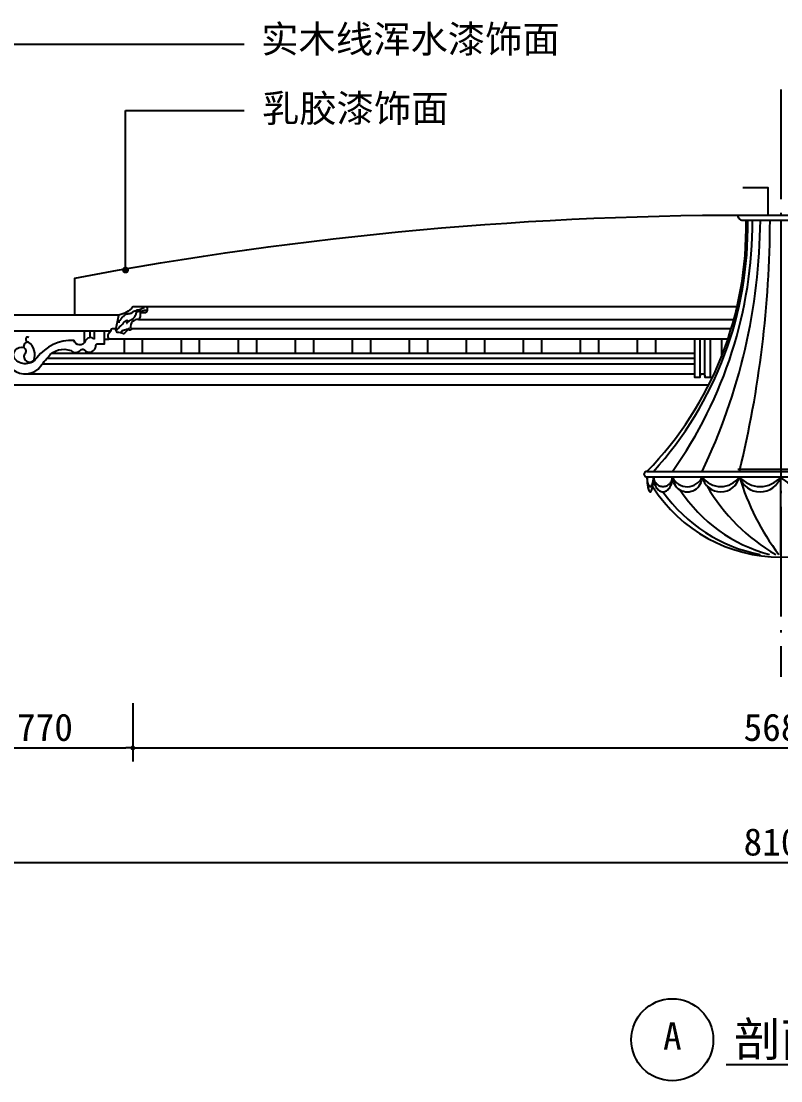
# Model space of a CAD drawing. Extents: x 341 to 10071, y 531 to 13651.
# Drawn here: x 2263 to 5593, y 9005 to 13651 of the extents above; entities that cross this region are included whole.
import ezdxf

# ---------------------------------------------------------------- set-up
doc = ezdxf.new("R2010")
doc.units = 0
doc.header["$MEASUREMENT"] = 0
doc.linetypes.add('ACAD_ISO04W100', pattern=[30.5, 24, -3, 0.5, -3])
doc.layers.get('0').update_dxf_attribs({"linetype": 'CONTINUOUS'})
doc.layers.get('DEFPOINTS').update_dxf_attribs({"linetype": 'CONTINUOUS'})
for name, color, linetype in [('2', 2, 'CONTINUOUS'), ('3', 3, 'CONTINUOUS'), ('4', 4, 'CONTINUOUS'), ('7', 7, 'CONTINUOUS'), ('BH', 3, 'CONTINUOUS'), ('DIM', 3, 'CONTINUOUS'), ('TEXT', 3, 'CONTINUOUS')]:
    doc.layers.add(name, color=color, linetype=linetype)
doc.styles.add('HZ', font='')
doc.styles.get("Standard").update_dxf_attribs({"font": 'txt.shx', "bigfont": 'bigfont.shx'})
doc.styles.get('HZ').set_extended_font_data('仿宋_GB2312')
doc.dimstyles.get("Standard").update_dxf_attribs({"dimtxt": 0.18, "dimasz": 0.18, "dimexe": 0.18, "dimexo": 0.0625, "dimgap": 0.09, "dimtad": 0, "dimtih": 1, "dimtoh": 1, "dimdec": 4, "dimzin": 0, "dimdsep": 46, "dimtxsty": 'Standard', "dimcen": 0.09, "dimadec": 0, "dimazin": 0, "dimtfac": 1, "dimtdec": 4, "dimtofl": 0, "dimtmove": 0, "dimatfit": 3, "dimfxl": 0, "dimtolj": 1, "dimtzin": 0, "dimarcsym": 0})

# ---------------------------------------------------------------- blocks, each defined once
blk = doc.blocks.new('_DOT')
at = {"color": 0, "linetype": 'ByBlock'}
blk.add_line((-0.35, 0), (-1, 0), dxfattribs=at)
at = {"color": 0, "linetype": 'ByBlock', "const_width": 0.35}
blk.add_lwpolyline([(-0.175, 0, 1), (0.175, 0, 1)], format="xyb", close=True, dxfattribs=at)
blk = doc.blocks.new('*D35')
at = {"linetype": 'ByBlock'}
for p, q in [((2752.1, 10660.8), (2752.1, 10404.1)), ((8434.1, 10660.8), (8434.1, 10404.1)), ((2782.1, 10464.1), (8404.1, 10464.1))]:
    blk.add_line(p, q, dxfattribs=at)
at = {"layer": 'DEFPOINTS', "color": 0, "linetype": 'ByBlock'}
for p in [(2752.1, 10720.8), (8434.1, 10720.8), (8434.1, 10464.1)]:
    blk.add_point(p, dxfattribs=at)
at = {"linetype": 'ByBlock', "xscale": 30, "yscale": 30, "zscale": 30, "rotation": 180}
blk.add_blockref('_DOT', (2752.1, 10464.1), dxfattribs=at)
at = {"linetype": 'ByBlock', "xscale": 30, "yscale": 30, "zscale": 30}
blk.add_blockref('_DOT', (8434.1, 10464.1), dxfattribs=at)
at = {"linetype": 'ByBlock', "insert": (5593.1, 10554.1), "char_height": 120, "attachment_point": 5, "style": 'HZ'}
blk.add_mtext('\\A1;5680', dxfattribs=at)
blk = doc.blocks.new('*D2')
at = {"linetype": 'ByBlock'}
for p, q in [((23033.3, 160.6), (23033.3, -630)), ((14933.3, 130.6), (14933.3, -630)), ((14963.3, -570), (23003.3, -570))]:
    blk.add_line(p, q, dxfattribs=at)
at = {"layer": 'DEFPOINTS', "color": 0, "linetype": 'ByBlock'}
for p in [(14933.3, 190.6), (23033.3, 220.6), (23033.3, -570)]:
    blk.add_point(p, dxfattribs=at)
at = {"linetype": 'ByBlock', "xscale": 30, "yscale": 30, "zscale": 30, "rotation": 180}
blk.add_blockref('_DOT', (14933.3, -570), dxfattribs=at)
at = {"linetype": 'ByBlock', "xscale": 30, "yscale": 30, "zscale": 30}
blk.add_blockref('_DOT', (23033.3, -570), dxfattribs=at)
at = {"linetype": 'ByBlock', "insert": (18983.3, -480), "char_height": 120, "attachment_point": 5, "style": 'HZ'}
blk.add_mtext('\\A1;8100', dxfattribs=at)
blk = doc.blocks.new('*D5')
at = {"linetype": 'ByBlock'}
for p, q in [((15372.3, 129.5), (15372.3, -127.2)), ((16142.3, 129.5), (16142.3, -127.2)), ((15402.3, -67.2), (16112.3, -67.2))]:
    blk.add_line(p, q, dxfattribs=at)
at = {"layer": 'DEFPOINTS', "color": 0, "linetype": 'ByBlock'}
for p in [(15372.3, 189.5), (16142.3, 189.5), (16142.3, -67.2)]:
    blk.add_point(p, dxfattribs=at)
at = {"linetype": 'ByBlock', "xscale": 30, "yscale": 30, "zscale": 30, "rotation": 180}
blk.add_blockref('_DOT', (15372.3, -67.2), dxfattribs=at)
at = {"linetype": 'ByBlock', "xscale": 30, "yscale": 30, "zscale": 30}
blk.add_blockref('_DOT', (16142.3, -67.2), dxfattribs=at)
at = {"linetype": 'ByBlock', "insert": (15757.3, 22.8), "char_height": 120, "attachment_point": 5, "style": 'HZ'}
blk.add_mtext('\\A1;770', dxfattribs=at)

msp = doc.modelspace()

# ---------------------------------------------------------------- linework, layer by layer
at = {"layer": '2', "ltscale": 20}
msp.add_lwpolyline([(2497.1, 12362.1), (2497.1, 12525.1, -0.048127), (5537.1, 12801.1), (5537.1, 12921.1), (5427.1, 12921.1)], format="xyb", dxfattribs=at)
at = {"layer": '3', "linetype": 'ACAD_ISO04W100', "ltscale": 20}
msp.add_line((5593.1, 13351.2), (5593.1, 10775.6), dxfattribs=at)
at = {"layer": '3', "ltscale": 20}
for p, q in [((5537.1, 12801.1), (5649.1, 12801.1)), ((2540.1, 12242.7), (2540.1, 12292.1)), ((2564.6, 12263.6), (2564.6, 12292.1)), ((2583.8, 12256.4), (2583.8, 12292.1)), ((2627.4, 12257.1), (2627.4, 12292.1)), ((2715.1, 12195.1), (2715.1, 12257.1)), ((2795.1, 12195.1), (2795.1, 12257.1)), ((2965.1, 12195.1), (2965.1, 12257.1)), ((3045.1, 12195.1), (3045.1, 12257.1)), ((3215.1, 12195.1), (3215.1, 12257.1)), ((3295.1, 12195.1), (3295.1, 12257.1)), ((3465.1, 12195.1), (3465.1, 12257.1)), ((3545.1, 12195.1), (3545.1, 12257.1)), ((3715.1, 12195.1), (3715.1, 12257.1)), ((3795.1, 12195.1), (3795.1, 12257.1)), ((3965.1, 12195.1), (3965.1, 12257.1)), ((4045.1, 12195.1), (4045.1, 12257.1)), ((4215.1, 12195.1), (4215.1, 12257.1)), ((4295.1, 12195.1), (4295.1, 12257.1)), ((4465.1, 12195.1), (4465.1, 12257.1)), ((4545.1, 12195.1), (4545.1, 12257.1)), ((4715.1, 12195.1), (4715.1, 12257.1)), ((4795.1, 12195.1), (4795.1, 12257.1)), ((4965.1, 12195.1), (4965.1, 12257.1)), ((5045.1, 12195.1), (5045.1, 12257.1)), ((5239.6, 12094.6), (5239.6, 12257.1)), ((5260.6, 12094.6), (5260.6, 12257.1)), ((5359.6, 12252.8), (5359.6, 12257.1)), ((2355.7, 12149.1), (5215.1, 12149.1)), ((2377, 12174.1), (5215.1, 12174.1))]:
    msp.add_line(p, q, dxfattribs=at)
at = {"layer": '3'}
for p, q in [((5593.1, 12777.6), (5593.1, 11676.7)), ((5593.1, 11312.5), (5593.1, 11653.2)), ((5593.1, 11312.5), (5593.1, 11653.2))]:
    msp.add_line(p, q, dxfattribs=at)
at = {"layer": '3', "color": 6}
msp.add_line((5353.1, 9075.4), (6060, 9075.4), dxfattribs=at)
at = {"layer": '3', "ltscale": 20}
for points in [[(5375.4, 12302.1), (2746.5, 12302.1)], [(1862.9, 12057.1), (5277.6, 12057.1)]]:
    msp.add_lwpolyline(points, dxfattribs=at)
for points in [[(2583.8, 12256.4, 0.542232), (2542.9, 12247.6, -0.706124), (2494, 12250.5, 0.249672), (2331.4, 12175.8, -0.506212), (2233.6, 12171.5, -0.681844), (2273.8, 12220.3, -0.496615), (2276.7, 12191.6, 0.836921), (2317.4, 12163.5, 0.347973), (2294.6, 12243.9, 0.542486), (2273.8, 12220.3)], [(2296.6, 12264.5, 0.182042), (2285.9, 12265.2, 0.515967), (2291.9, 12244.1)]]:
    msp.add_lwpolyline(points, format="xyb", dxfattribs=at)
at = {"layer": '3'}
for points in [[(5006.3, 11653.2, 0.034786), (5007.5, 11635.8, 0.046741), (5010.5, 11623.2, 0.089856), (5016.2, 11612.8, 0.225305), (5020.6, 11610.7, 0.225305), (5025, 11612.8, 0.089856), (5030.8, 11623.2, 0.046741), (5033.8, 11635.8, 0.034786), (5035, 11653.2, 0.034786)], [(5035, 11653.2, 0.096775), (5038.2, 11636.9, 0.097764), (5047.2, 11623.2, 0.099195), (5060.7, 11614, 0.100232), (5076.7, 11610.7, 0.100232), (5092.6, 11614, 0.099195), (5106.1, 11623.2, 0.097764), (5115.1, 11636.9, 0.096775), (5118.3, 11653.2, 0.096775)]]:
    msp.add_lwpolyline(points, format="xyb", dxfattribs=at)
msp.add_circle((5117.2, 9184.5), 180, dxfattribs=at)
for centre, radius, start, end in [((3850.3, 12749.1), 1598, 317.849, 1.0227), ((3554.5, 12782.3), 1915.2, 324.7414, 359.8596), ((2897.5, 12801.8), 2606, 334.4235, 359.4684), ((807.6, 12796.6), 4738.4, 346.3295, 359.7706), ((5183, 11680.3), 70.5, 203.4145, 337.4706), ((5330, 11710.7), 100, 215.0973, 324.9027), ((6424.3, 11952), 1055.7, 196.438, 217.2829), ((5502.4, 11728.7), 118, 219.7809, 320.2191), ((5683.8, 11728.7), 118, 219.7809, 320.2191), ((5633.2, 11983.1), 683.2, 215.3873, 259.0072), ((5717.4, 11964.8), 675.2, 213.1648, 255.0388), ((5978, 12021.7), 817.6, 210.0198, 240.1671)]:
    msp.add_arc(centre, radius, start, end, dxfattribs=at)
at = {"layer": '4'}
for p, q in [((5006.3, 11676.7), (6179.9, 11676.7)), ((5006.3, 11653.2), (6179.9, 11653.2))]:
    msp.add_line(p, q, dxfattribs=at)
msp.add_lwpolyline([(5405.3, 12798.7), (5405.3, 12801.1), (5780.9, 12801.1), (5780.9, 12798.7, -0.414214), (5759.8, 12777.6), (5426.4, 12777.6, -0.414214)], format="xyb", close=True, dxfattribs=at)
at = {"layer": '4', "ltscale": 20}
for points in [[(2812.8, 12398.1), (2752.1, 12398.1, -0.153949), (2691.3, 12362.1), (2497.1, 12362.1), (2014.1, 12362.1), (2014.1, 12192), (1543.1, 12192, -0.379357), (1547.3, 12169.9, -0.378197), (1587.4, 12128.9, -0.341869), (1627.3, 12127.2, -0.050894), (1651, 12100.5, 0.445135), (1688.9, 12099.8, -0.076063), (1705.1, 12111.9, -0.304234), (1741.1, 12074.1, -0.50805), (1755.5, 12075.6, 0.576364), (1775.4, 12065, -0.476535), (1803.7, 12083.6, -0.166303), (1800.9, 12116), (1934.1, 12116, -0.166303), (1931.3, 12083.6, -0.090448), (1944.6, 12057.1)], [(2812.8, 12398.1, -0.388465), (2806.6, 12372.3, -0.040898), (2784.4, 12372.3, -0.138947), (2779.1, 12342.1, 0.269814), (2757.3, 12338.9, 0.292084), (2742.3, 12313.1, 0.328077), (2746.5, 12302.1, -0.482573), (2733.9, 12297.6, 0.324812), (2728.1, 12296.4, -0.139702), (2710.5, 12280.1, 0.14447), (2683.4, 12285.5, 0.041626), (2677.1, 12298.5, 0.393505), (2658.5, 12300.1, 0.258122), (2654.6, 12292.1), (2095.1, 12292.1), (2095.1, 12138.1), (2078.2, 12138.1, -0.408178), (2056.2, 12121.3, 0.219962), (2042.6, 12119.5, -0.23627), (2027, 12111.7, 0.250335), (2014.1, 12100.3, -0.301692), (1994.2, 12083.1, 0.276849), (1982.1, 12057.1)]]:
    msp.add_lwpolyline(points, format="xyb", dxfattribs=at)
msp.add_lwpolyline([(5401.1, 12398.1), (2812.8, 12398.1)], dxfattribs=at)
at = {"layer": '4'}
for points in [[(5006.3, 11653.2, 0.022565), (5007.5, 11626.1, 0.03122), (5010.5, 11606.8, 0.067668), (5016.6, 11589.9, 0.278225), (5020.6, 11587.5, 0.278225), (5024.6, 11589.9, 0.067668), (5030.8, 11606.8, 0.03122), (5033.7, 11626.1, 0.022565), (5035, 11653.2, 0.022565)], [(5035, 11653.2, 0.064293), (5038.4, 11627, 0.077212), (5047.2, 11606.8, 0.107167), (5061.8, 11591.9, 0.145694), (5076.7, 11587.5, 0.145694), (5091.5, 11591.9, 0.107167), (5106.1, 11606.8, 0.077212), (5114.9, 11627, 0.064293), (5118.3, 11653.2, 0.064293)]]:
    msp.add_lwpolyline(points, format="xyb", dxfattribs=at)
for centre, radius, start, end in [((3911.3, 12744.7), 1529.6, 315.714, 1.2307), ((5004.9, 11665), 11.8, 83.4776, 276.5224), ((5183.2, 11652.4), 64.9, 179.2794, 0.7206), ((5330, 11671.3), 83.8, 192.4259, 347.5741), ((5502.4, 11682.9), 95.4, 198.1172, 341.8828), ((5593.1, 11966.1), 665, 212.3768, 327.6232)]:
    msp.add_arc(centre, radius, start, end, dxfattribs=at)
at = {"layer": '7', "ltscale": 20}
for p, q in [((2397.4, 12195.1), (5215.1, 12195.1)), ((2281.8, 12105.1), (5215.1, 12105.1)), ((5781.1, 11684.9), (5405.1, 11684.9))]:
    msp.add_line(p, q, dxfattribs=at)
for points in [[(5386.9, 12342.1), (2779.1, 12342.1)], [(5361, 12257.1), (2646.8, 12257.1)], [(5335.1, 12185.8), (5335.1, 12257.1)]]:
    msp.add_lwpolyline(points, dxfattribs=at)
for points in [[(2095.1, 12138.1, -0.271744), (2133.2, 12113.6, 0.501523), (2211.7, 12136.5, 0.408341), (2337.2, 12125.6, -0.020232), (2380.7, 12178.3, -0.338385), (2481.2, 12206.7, 0.441194), (2523, 12209.2, -0.485634), (2544.8, 12205, 0.586986), (2590, 12226.8, -0.414566), (2595.9, 12235.9), (2627.4, 12235.9), (2627.4, 12257.1), (2646.8, 12257.1, -0.378738), (2654.6, 12292.1)], [(5215.1, 12257.1), (5215.1, 12090.1), (5239.6, 12090.1), (5239.6, 12094.6, -1), (5260.6, 12094.6), (5260.6, 12090.1), (5285.1, 12090.1), (5285.1, 12257.1)]]:
    msp.add_lwpolyline(points, format="xyb", dxfattribs=at)
at = {"layer": 'BH'}
for p, q in [((2715, 12360.7), (2714.1, 12359.9)), ((2715.8, 12363.4), (2715, 12360.7)), ((2718.5, 12364.3), (2715.8, 12363.4)), ((2722, 12365.1), (2718.5, 12364.3)), ((2725.5, 12366), (2722, 12365.1)), ((2730.8, 12366.9), (2725.5, 12366)), ((2733.4, 12367.8), (2730.8, 12366.9)), ((2738.7, 12368.6), (2733.4, 12367.8)), ((2742.2, 12369.5), (2738.7, 12368.6)), ((2745.7, 12369.5), (2742.2, 12369.5)), ((2746.6, 12370.4), (2745.7, 12369.5)), ((2747.4, 12370.4), (2746.6, 12370.4)), ((2748.3, 12371.3), (2747.4, 12370.4)), ((2749.2, 12372.1), (2748.3, 12371.3)), ((2752.7, 12376.5), (2749.2, 12373)), ((2749.2, 12373), (2749.2, 12372.1)), ((2753.6, 12377.4), (2752.7, 12376.5)), ((2757.1, 12378.3), (2753.6, 12377.4)), ((2760.6, 12379.2), (2757.1, 12378.3)), ((2764.1, 12380), (2760.6, 12379.2)), ((2763.2, 12359.9), (2764.1, 12360.7)), ((2765, 12380.9), (2764.1, 12380)), ((2764.1, 12360.7), (2764.1, 12361.6)), ((2764.1, 12361.6), (2765, 12361.6)), ((2765.9, 12381.8), (2765, 12380.9)), ((2765, 12362.5), (2765.9, 12363.4)), ((2765, 12361.6), (2765, 12362.5)), ((2766.7, 12381.8), (2765.9, 12381.8)), ((2765.9, 12363.4), (2766.7, 12366)), ((2767.6, 12382.7), (2766.7, 12381.8)), ((2766.7, 12369.5), (2767.6, 12373)), ((2766.7, 12366), (2766.7, 12369.5)), ((2768.5, 12383.5), (2767.6, 12382.7)), ((2767.6, 12373), (2768.5, 12373.9)), ((2773.8, 12383.5), (2768.5, 12383.5)), ((2768.5, 12373.9), (2769.4, 12376.5)), ((2769.4, 12376.5), (2770.3, 12377.4)), ((2770.3, 12377.4), (2771.1, 12377.4)), ((2771.1, 12377.4), (2772, 12378.3)), ((2772, 12378.3), (2775.5, 12378.3)), ((2780.8, 12385.3), (2773.8, 12383.5)), ((2775.5, 12378.3), (2776.4, 12379.2)), ((2776.4, 12379.2), (2784.3, 12379.2)), ((2786.1, 12387.1), (2780.8, 12385.3)), ((2784.3, 12379.2), (2787.8, 12380)), ((2800.1, 12394.1), (2786.1, 12387.1)), ((2787.8, 12380), (2790.4, 12380)), ((2790.4, 12380), (2793.1, 12380.9)), ((2793.1, 12380.9), (2796.6, 12380.9)), ((2796.6, 12380.9), (2797.5, 12381.8)), ((2797.5, 12381.8), (2798.3, 12381.8)), ((2798.3, 12381.8), (2799.2, 12382.7)), ((2799.2, 12382.7), (2799.2, 12383.5)), ((2799.2, 12383.5), (2802.7, 12383.5)), ((2803.6, 12394.9), (2800.1, 12394.1)), ((2802.7, 12383.5), (2803.6, 12384.4)), ((2803.6, 12384.4), (2811.5, 12384.4)), ((2811.5, 12384.4), (2811.5, 12383.5)), ((2811.5, 12383.5), (2812.4, 12383.5)), ((2691.3, 12331.8), (2690.4, 12330.9)), ((2690.4, 12330.9), (2690.4, 12329.2)), ((2692.2, 12335.3), (2691.3, 12335.3)), ((2691.3, 12335.3), (2691.3, 12331.8)), ((2693, 12337.1), (2692.2, 12336.2)), ((2692.2, 12336.2), (2692.2, 12335.3)), ((2693.9, 12337.1), (2693, 12337.1)), ((2694.8, 12338), (2693.9, 12338)), ((2693.9, 12338), (2693.9, 12337.1)), ((2693.9, 12310.8), (2699.2, 12316)), ((2695.7, 12338.8), (2694.8, 12338)), ((2696.5, 12339.7), (2695.7, 12339.7)), ((2695.7, 12339.7), (2695.7, 12338.8)), ((2697.4, 12341.5), (2696.5, 12340.6)), ((2696.5, 12340.6), (2696.5, 12339.7)), ((2698.3, 12342.3), (2697.4, 12342.3)), ((2697.4, 12342.3), (2697.4, 12341.5)), ((2699.2, 12344.1), (2698.3, 12343.2)), ((2698.3, 12343.2), (2698.3, 12342.3)), ((2700.1, 12345), (2699.2, 12345)), ((2699.2, 12345), (2699.2, 12344.1)), ((2699.2, 12316), (2708, 12324.8)), ((2700.9, 12345.8), (2700.1, 12345.8)), ((2700.1, 12345.8), (2700.1, 12345)), ((2701.8, 12349.3), (2700.9, 12348.5)), ((2700.9, 12348.5), (2700.9, 12345.8)), ((2702.7, 12350.2), (2701.8, 12350.2)), ((2701.8, 12350.2), (2701.8, 12349.3)), ((2703.6, 12351.1), (2702.7, 12350.2)), ((2704.4, 12352), (2703.6, 12351.1)), ((2705.3, 12352), (2704.4, 12352)), ((2706.2, 12352.9), (2705.3, 12352)), ((2707.1, 12353.7), (2706.2, 12352.9)), ((2708, 12354.6), (2707.1, 12353.7)), ((2708.8, 12355.5), (2708, 12354.6)), ((2708, 12324.8), (2711.5, 12328.3)), ((2709.7, 12355.5), (2708.8, 12355.5)), ((2710.6, 12359), (2709.7, 12355.5)), ((2714.1, 12359.9), (2710.6, 12359)), ((2711.5, 12328.3), (2712.3, 12329.2)), ((2712.3, 12330.1), (2713.2, 12330.9)), ((2712.3, 12329.2), (2712.3, 12330.1)), ((2713.2, 12330.9), (2716.7, 12334.4)), ((2716.7, 12334.4), (2720.2, 12335.3)), ((2720.2, 12335.3), (2721.1, 12336.2)), ((2721.1, 12336.2), (2723.7, 12339.7)), ((2723.7, 12339.7), (2727.3, 12339.7)), ((2725.5, 12327.4), (2724.6, 12327.4)), ((2724.6, 12327.4), (2724.6, 12326.6)), ((2724.6, 12326.6), (2726.4, 12326.6)), ((2726.4, 12329.2), (2725.5, 12328.3)), ((2725.5, 12328.3), (2725.5, 12327.4)), ((2727.3, 12332.7), (2726.4, 12329.2)), ((2726.4, 12326.6), (2727.3, 12327.4)), ((2727.3, 12339.7), (2727.3, 12340.6)), ((2727.3, 12340.6), (2728.1, 12340.6)), ((2728.1, 12338.8), (2727.3, 12338)), ((2727.3, 12338), (2727.3, 12332.7)), ((2727.3, 12327.4), (2728.1, 12330.9)), ((2728.1, 12340.6), (2728.1, 12338.8)), ((2728.1, 12330.9), (2730.8, 12331.8)), ((2730.8, 12331.8), (2734.3, 12334.4)), ((2734.3, 12334.4), (2737.8, 12338)), ((2737.8, 12338), (2741.3, 12341.5)), ((2741.3, 12341.5), (2744.8, 12342.3)), ((2744.8, 12342.3), (2745.7, 12343.2)), ((2745.7, 12343.2), (2746.6, 12344.1)), ((2746.6, 12344.1), (2749.2, 12344.1)), ((2749.2, 12344.1), (2750.1, 12345)), ((2750.1, 12345), (2751, 12345)), ((2751, 12345), (2754.5, 12348.5)), ((2754.5, 12348.5), (2755.3, 12349.3)), ((2755.3, 12349.3), (2758, 12352)), ((2758, 12352), (2761.5, 12355.5)), ((2761.5, 12355.5), (2762.4, 12359)), ((2762.4, 12359), (2763.2, 12359.9)), ((2681.6, 12296.7), (2683.4, 12297.6)), ((2683.4, 12297.6), (2684.3, 12300.2)), ((2684.3, 12300.2), (2688.6, 12305.5)), ((2688.6, 12305.5), (2693.9, 12310.8)), ((2697.4, 12283.6), (2698.3, 12284.5)), ((2698.3, 12284.5), (2699.2, 12287.1)), ((2699.2, 12287.1), (2703.6, 12292.4)), ((2703.6, 12292.4), (2707.1, 12295.9)), ((2707.1, 12295.9), (2710.6, 12296.7)), ((2710.6, 12296.7), (2715.8, 12297.6)), ((2715.8, 12297.6), (2721.1, 12299.4)), ((2721.1, 12299.4), (2723.7, 12300.2)), ((2723.7, 12300.2), (2727.3, 12301.1)), ((2727.3, 12301.1), (2730.8, 12301.1)), ((2730.8, 12301.1), (2731.6, 12302)), ((2731.6, 12302), (2732.5, 12302)), ((2732.5, 12302), (2732.5, 12302.9)), ((2732.5, 12302.9), (2733.4, 12302.9)), ((2733.4, 12302.9), (2733.4, 12303.8)), ((2733.4, 12303.8), (2734.3, 12303.8)), ((2734.3, 12303.8), (2734.3, 12304.6)), ((2734.3, 12304.6), (2735.2, 12304.6)), ((2735.2, 12304.6), (2735.2, 12305.5)), ((2735.2, 12305.5), (2736, 12305.5)), ((2736, 12305.5), (2736.9, 12306.4)), ((2736.9, 12306.4), (2737.8, 12306.4))]:
    msp.add_line(p, q, dxfattribs=at)
at = {"layer": 'DIM'}
msp.add_line((2677.1, 12298.5), (2691.3, 12362.1), dxfattribs=at)

# ---------------------------------------------------------------- texts
at = {"layer": '3', "style": 'HZ'}
for s, height, p in [('A', 120, (5076.8, 9140.5)), ('剖面图', 150, (5387.9, 9111.5))]:
    msp.add_text(s, height=height, dxfattribs=at).set_placement(p)
at = {"layer": 'TEXT', "linetype": 'ByBlock', "style": 'HZ'}
for s, p in [('实木线浑水漆饰面', (3314.7, 13512.8)), ('乳胶漆饰面', (3318.3, 13209.2))]:
    msp.add_text(s, height=120, dxfattribs=at).set_placement(p)

# ---------------------------------------------------------------- dimensions: what is measured, and where the dimension line sits
at = {"layer": 'DIM', "ltscale": 20}
for base, p1, p2, picture, middle in [((9643.1, 9961.3), (1543.1, 10722), (9643.1, 10752), '*D2', (5593.1, 10051.3)), ((2752.1, 10464.1), (1982.1, 10720.8), (2752.1, 10720.8), '*D5', (2367.1, 10554.1))]:
    dim = msp.add_linear_dim(base=base, p1=p1, p2=p2, dimstyle='Standard', override={"dimscale": 60, "dimtxt": 2, "dimasz": 0.5, "dimexe": 1, "dimexo": 1, "dimgap": 0.5, "dimtad": 1, "dimtih": 0, "dimtoh": 0, "dimdec": 0, "dimzin": 9, "dimtxsty": 'HZ', "dimblk1": 'DOT', "dimblk2": 'DOT', "dimsah": 1, "dimcen": 0, "dimclrd": 256, "dimclre": 256, "dimclrt": 256, "dimtfac": 0.5, "dimtdec": 0, "dimtofl": 1, "dimtmove": 2, "dimtzin": 2}, dxfattribs=at)
    dim.commit()
    dim.dimension.update_dxf_attribs({"geometry": picture, "text_midpoint": middle, "insert": (-13390.2, 10531.3)})
dim = msp.add_linear_dim(base=(8434.1, 10464.1), p1=(2752.1, 10720.8), p2=(8434.1, 10720.8), text='5680', dimstyle='Standard', override={"dimscale": 60, "dimtxt": 2, "dimasz": 0.5, "dimexe": 1, "dimexo": 1, "dimgap": 0.5, "dimtad": 1, "dimtih": 0, "dimtoh": 0, "dimdec": 0, "dimzin": 9, "dimtxsty": 'HZ', "dimblk1": 'DOT', "dimblk2": 'DOT', "dimsah": 1, "dimcen": 0, "dimclrd": 256, "dimclre": 256, "dimclrt": 256, "dimtfac": 0.5, "dimtdec": 0, "dimtofl": 1, "dimtmove": 2, "dimtzin": 2}, dxfattribs=at)
dim.commit()
dim.dimension.update_dxf_attribs({"geometry": '*D35', "text_midpoint": (5593.1, 10554.1)})

# ---------------------------------------------------------------- leaders
at = {"layer": 'BH'}
for points in [[(2010, 12120), (2010, 13550), (3240, 13550)], [(2720, 12560), (2720, 13260), (3240, 13260)]]:
    msp.add_leader(points, dimstyle='Standard', override={"dimscale": 60, "dimtxt": 2, "dimasz": 0.5, "dimexe": 1, "dimexo": 1, "dimgap": 0.5, "dimtad": 1, "dimtih": 0, "dimtoh": 0, "dimdec": 0, "dimzin": 9, "dimtxsty": 'HZ', "dimcen": 0, "dimclrd": 256, "dimclre": 256, "dimclrt": 256, "dimtfac": 0.5, "dimtdec": 0, "dimtofl": 1, "dimldrblk": 'DOT', "dimtzin": 2}, dxfattribs=at)

doc.saveas('drawing.dxf')
